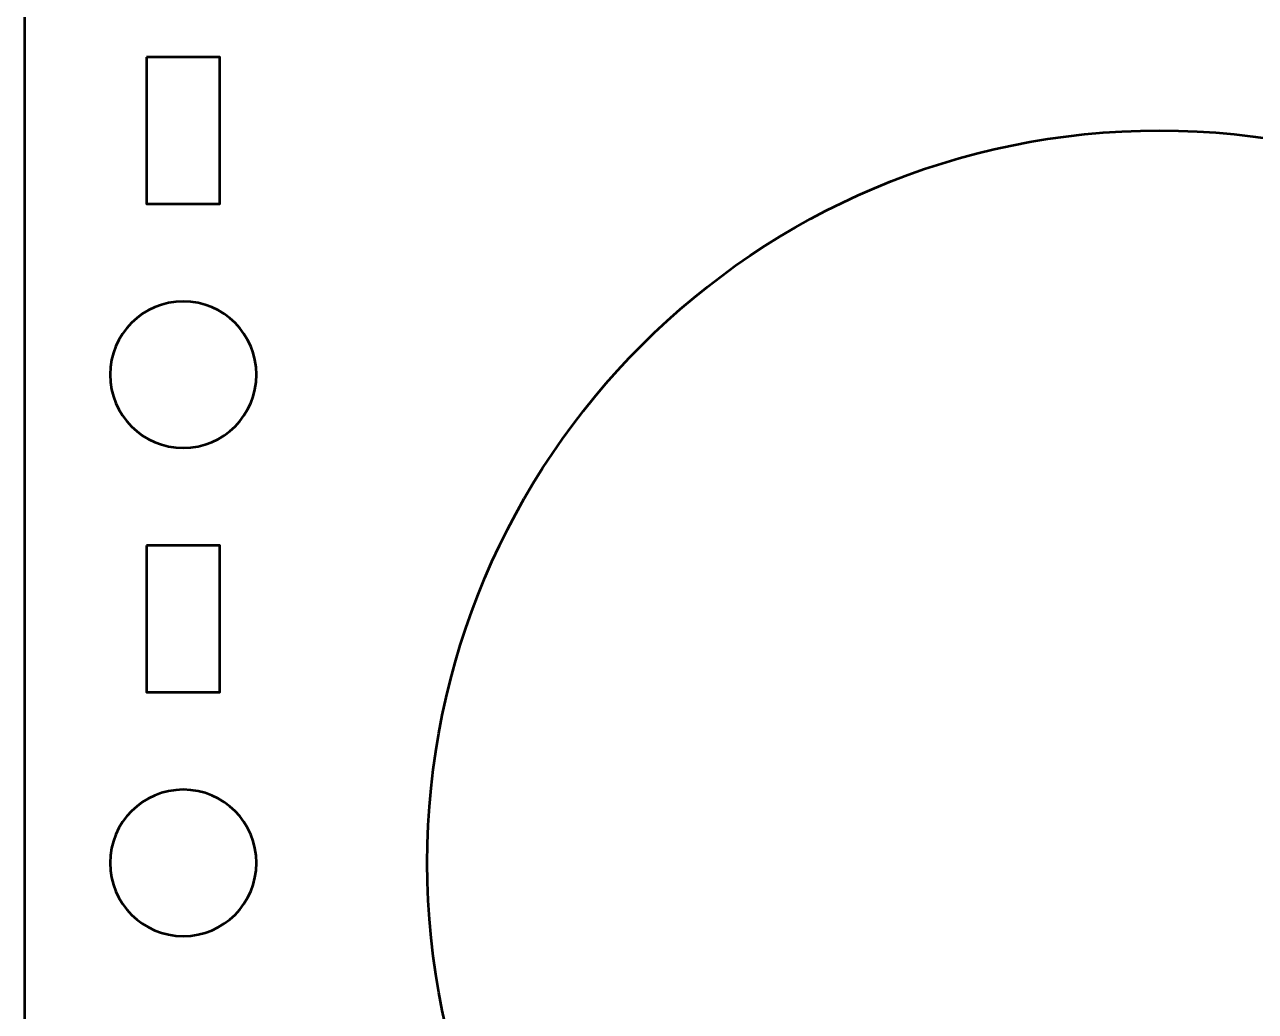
# Model space of a CAD drawing. Header units: centimetres. Extents: x -60.2 to 8, y -20.5 to 3.9.
# Drawn here: x -15.15 to -10.11, y -5.46 to -1.42 of the extents above; entities that cross this region are included whole.
import ezdxf

# ---------------------------------------------------------------- set-up
doc = ezdxf.new("R2010")
doc.units = ezdxf.units.CM
doc.header["$MEASUREMENT"] = 0
doc.layers.add('Layer 1', color=7, linetype='Continuous')

msp = doc.modelspace()

# ---------------------------------------------------------------- linework, layer by layer
at = {"layer": 'Layer 1', "color": 250, "lineweight": 53}
msp.add_ellipse((-10.5, -4.85), major_axis=(0, 3), ratio=1, dxfattribs=at)
at = {"layer": 'Layer 1', "lineweight": 53}
for points, knots in [([(-14.64994, -0.19994), (-14.64994, -0.19994), (-6.35004, -0.19994), (-6.35004, -0.19994), (-6.35004, -0.19994), (-6.07304, -0.19994), (-5.84994, -0.42304), (-5.84994, -0.70004), (-5.84994, -0.70004), (-5.84994, -0.70004), (-5.84994, -8.99994), (-5.84994, -8.99994), (-5.84994, -8.99994), (-5.84994, -9.27694), (-6.07304, -9.50004), (-6.35004, -9.50004), (-6.35004, -9.50004), (-6.35004, -9.50004), (-14.64994, -9.50004), (-14.64994, -9.50004), (-14.64994, -9.50004), (-14.92694, -9.50004), (-15.15004, -9.27694), (-15.15004, -8.99994), (-15.15004, -8.99994), (-15.15004, -8.99994), (-15.15004, -0.70004), (-15.15004, -0.70004), (-15.15004, -0.70004), (-15.15004, -0.42304), (-14.92694, -0.19994), (-14.64994, -0.19994)], [0, 0, 0, 0, 0.125, 0.125, 0.125, 0.125, 0.25, 0.25, 0.25, 0.25, 0.375, 0.375, 0.375, 0.375, 0.5, 0.5, 0.5, 0.5, 0.625, 0.625, 0.625, 0.625, 0.75, 0.75, 0.75, 0.75, 0.875, 0.875, 0.875, 0.875, 1, 1, 1, 1]), ([(-14.64994, -1.54999), (-14.64994, -1.54999), (-14.34994, -1.54999), (-14.34994, -1.54999), (-14.34994, -1.54999), (-14.34994, -1.54999), (-14.34994, -2.14999), (-14.34994, -2.14999), (-14.34994, -2.14999), (-14.34994, -2.14999), (-14.64994, -2.14999), (-14.64994, -2.14999), (-14.64994, -2.14999), (-14.64994, -2.14999), (-14.64994, -1.54999), (-14.64994, -1.54999)], [0, 0, 0, 0, 0.25, 0.25, 0.25, 0.25, 0.5, 0.5, 0.5, 0.5, 0.75, 0.75, 0.75, 0.75, 1, 1, 1, 1]), ([(-14.20001, -2.85004), (-14.20001, -3.01567), (-14.33424, -3.15005), (-14.50001, -3.15005), (-14.50001, -3.15005), (-14.66567, -3.15005), (-14.80001, -3.01567), (-14.80001, -2.85004), (-14.80001, -2.85004), (-14.80001, -2.68427), (-14.66567, -2.55004), (-14.50001, -2.55004), (-14.50001, -2.55004), (-14.33424, -2.55004), (-14.20001, -2.68427), (-14.20001, -2.85004)], [0, 0, 0, 0, 0.25, 0.25, 0.25, 0.25, 0.5, 0.5, 0.5, 0.5, 0.75, 0.75, 0.75, 0.75, 1, 1, 1, 1]), ([(-14.64994, -3.54995), (-14.64994, -3.54995), (-14.34994, -3.54995), (-14.34994, -3.54995), (-14.34994, -3.54995), (-14.34994, -3.54995), (-14.34994, -4.14996), (-14.34994, -4.14996), (-14.34994, -4.14996), (-14.34994, -4.14996), (-14.64994, -4.14996), (-14.64994, -4.14996), (-14.64994, -4.14996), (-14.64994, -4.14996), (-14.64994, -3.54995), (-14.64994, -3.54995)], [0, 0, 0, 0, 0.25, 0.25, 0.25, 0.25, 0.5, 0.5, 0.5, 0.5, 0.75, 0.75, 0.75, 0.75, 1, 1, 1, 1]), ([(-14.20001, -4.84998), (-14.20001, -5.01563), (-14.33424, -5.14997), (-14.50001, -5.14997), (-14.50001, -5.14997), (-14.66567, -5.14997), (-14.80001, -5.01563), (-14.80001, -4.84998), (-14.80001, -4.84998), (-14.80001, -4.68435), (-14.66567, -4.54997), (-14.50001, -4.54997), (-14.50001, -4.54997), (-14.33424, -4.54997), (-14.20001, -4.68435), (-14.20001, -4.84998)], [0, 0, 0, 0, 0.25, 0.25, 0.25, 0.25, 0.5, 0.5, 0.5, 0.5, 0.75, 0.75, 0.75, 0.75, 1, 1, 1, 1])]:
    msp.add_open_spline(points, degree=3, knots=knots, dxfattribs=at)

doc.saveas('drawing.dxf')
